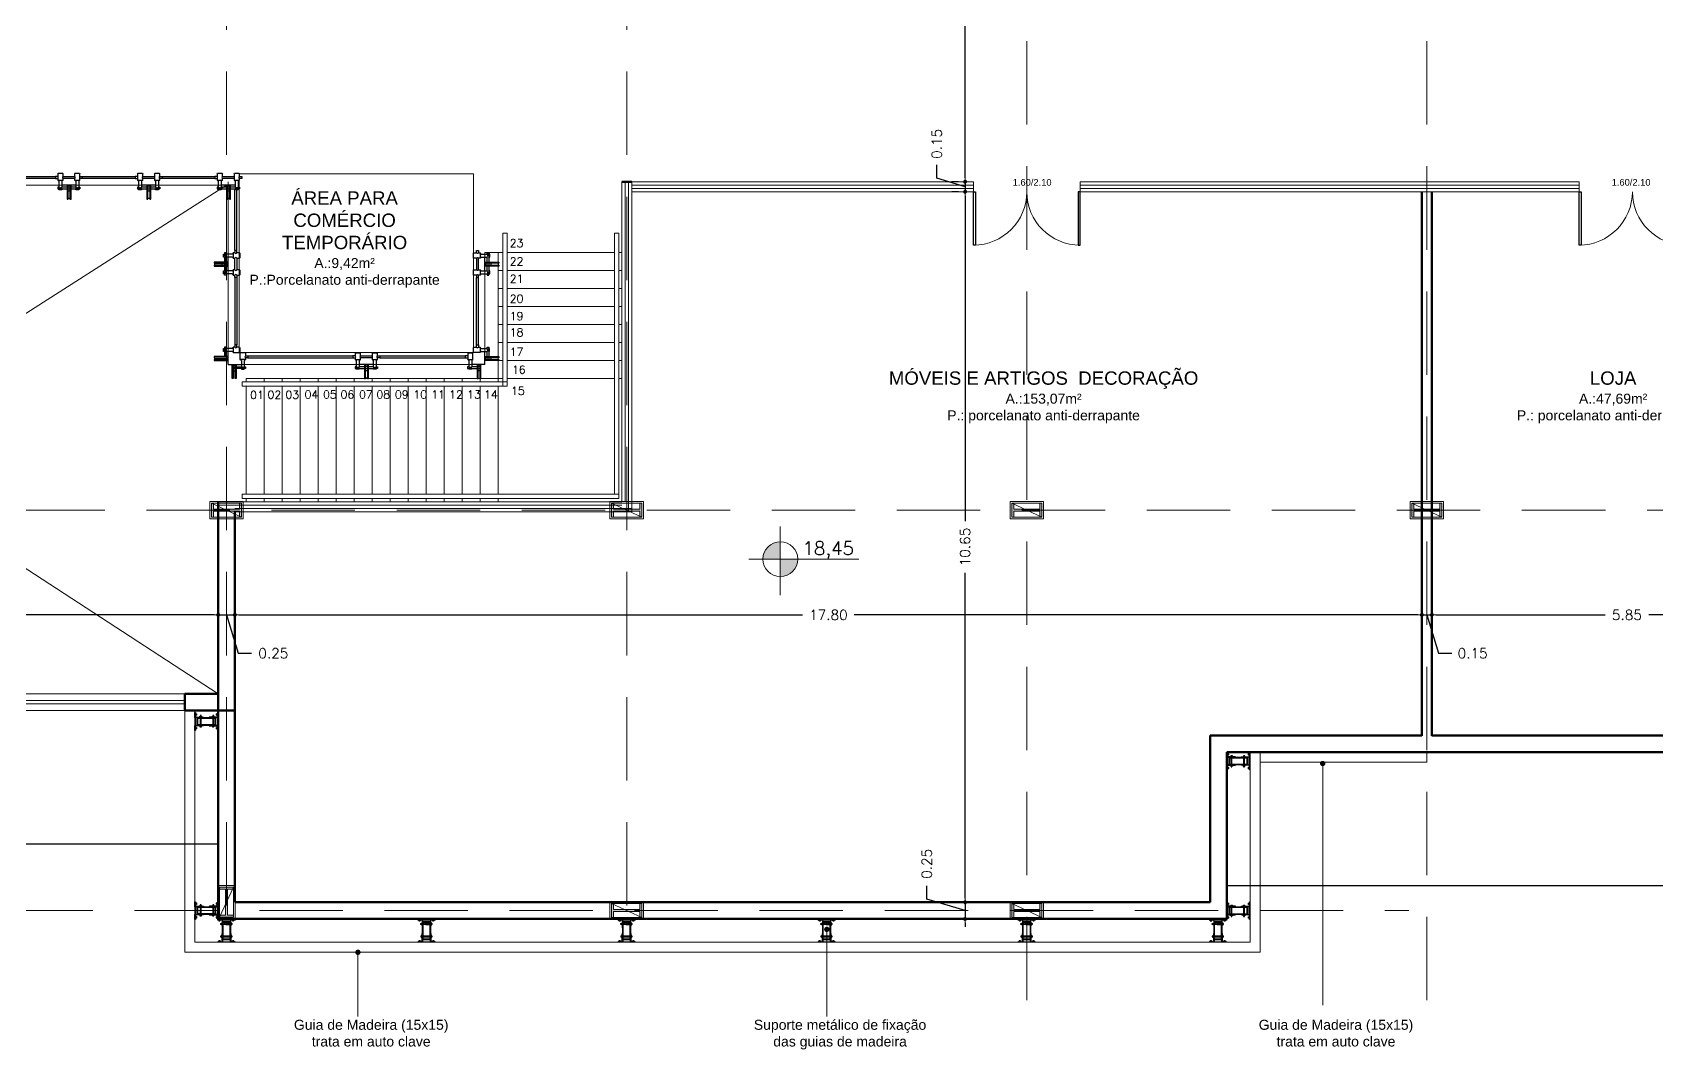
# Model space of a CAD drawing. Header units: millimetres. Extents: x 873 to 1072, y 159 to 369.
# Drawn here: x 948.37 to 972.72, y 162.37 to 177.61 of the extents above; entities that cross this region are included whole.
import ezdxf

# ---------------------------------------------------------------- set-up
doc = ezdxf.new("R2010")
doc.units = ezdxf.units.MM
doc.header["$LTSCALE"] = 10
doc.header["$PDMODE"] = 34
for name, pattern in [('ACAD_ISO03W100', [30, 12, -18]), ('BORDERX2', [3.5, 1, -0.5, 1, -0.5, 0, -0.5]), ('DASHED2', [0.375, 0.25, -0.125])]:
    doc.linetypes.add(name, pattern=pattern)
doc.layers.get('0').update_dxf_attribs({"color": 90})
for name, color, linetype in [('ACCESORIO', 90, 'Continuous'), ('EJE', 5, 'ACAD_ISO03W100'), ('ESCALERA', 90, 'Continuous')]:
    doc.layers.add(name, color=color, linetype=linetype)
for name, color, linetype, lineweight in [('cinza 03', 252, 'Continuous', 13), ('COTA', 90, 'Continuous', 9), ('linha estutura', 252, 'Continuous', 13), ('PAREDES 2', 50, 'Continuous', 50), ('Pilares', 16, 'Continuous', 20), ('pn 02', 16, 'Continuous', 20), ('PN-01', 90, 'Continuous', 13), ('PN-03', 180, 'Continuous', 30), ('texto', 16, 'Continuous', 20)]:
    doc.layers.add(name, color=color, linetype=linetype, lineweight=lineweight)
doc.styles.get("Standard").update_dxf_attribs({"font": 'simplex.shx'})
doc.dimstyles.new('1-100', dxfattribs={"dimtxt": 0.15, "dimasz": 0.06, "dimexe": 0.2, "dimexo": 0.1, "dimgap": 0.1, "dimtad": 0, "dimzin": 0, "dimdsep": 46, "dimtxsty": 'Standard', "dimblk": 'DOT', "dimcen": 0.09, "dimclrd": 90, "dimclre": 90, "dimclrt": 16, "dimadec": 0, "dimazin": 0, "dimtfac": 1, "dimtofl": 0, "dimtmove": 0, "dimatfit": 3, "dimldrblk": 'DOT', "dimfxl": 0, "dimtolj": 1, "dimtzin": 0, "dimarcsym": 0})

# ---------------------------------------------------------------- blocks, each defined once
blk = doc.blocks.new('peitoril1')
at = {"layer": 'EJE', "linetype": 'BORDERX2', "ltscale": 0.001}
for points in [[(0.017, -0.032), (-0.01, -0.032)], [(-0.01, -0.058), (0.017, -0.058)]]:
    blk.add_lwpolyline(points, dxfattribs=at)
for centre in [(-0.127, -0.046), (0.128, -0.046)]:
    blk.add_circle(centre, 0.00762, dxfattribs=at)
at = {"layer": 'ESCALERA'}
for p, q in [((-0.087, 0.129), (0.087, 0.129)), ((0.087, 0.098), (-0.087, 0.098))]:
    blk.add_line(p, q, dxfattribs=at)
for points in [[(-0.167, 0.129), (-0.202, 0.129), (-0.202, 0.098), (-0.167, 0.098)], [(-0.166, 0.17), (-0.16, 0.176)], [(-0.166, 0.17), (-0.166, 0.129)], [(-0.166, 0.099), (-0.166, 0.073), (-0.135, 0.073)], [(-0.166, 0.073), (-0.087, 0.073), (-0.087, 0.098)], [(-0.16, 0.176), (-0.135, 0.176)], [(-0.149, 0.059), (-0.149, -0.032)], [(-0.135, 0.176), (-0.093, 0.176)], [(-0.104, 0.059), (-0.104, -0.032)], [(0.104, 0), (-0.104, 0)], [(-0.093, 0.176), (-0.087, 0.17)], [(-0.087, 0.129), (-0.087, 0.17)], [(0.087, 0.17), (0.093, 0.176)], [(0.087, 0.17), (0.087, 0.129)], [(0.087, 0.073), (0.167, 0.073), (0.167, 0.098)], [(0.087, 0.098), (0.087, 0.073), (0.119, 0.073)], [(0.093, 0.176), (0.119, 0.176)], [(0.104, 0.059), (0.104, -0.032)], [(0.119, 0.176), (0.161, 0.176)], [(0.149, 0.059), (0.149, -0.032)], [(0.161, 0.176), (0.167, 0.17)], [(0.167, 0.129), (0.167, 0.17)], [(0.167, 0.129), (0.202, 0.129), (0.202, 0.098), (0.167, 0.098)], [(-0.149, -0.032), (-0.167, -0.032), (-0.167, -0.058), (-0.149, -0.058)], [(-0.104, -0.058), (-0.104, -0.071), (-0.149, -0.071), (-0.149, -0.058)], [(-0.026, -0.032), (-0.104, -0.032)], [(-0.104, -0.058), (-0.026, -0.058)], [(0.017, -0.008), (-0.01, -0.008)], [(0.017, -0.092), (-0.01, -0.092)], [(0.017, -0.202), (-0.01, -0.202)], [(0.104, -0.032), (0.033, -0.032)], [(0.033, -0.058), (0.105, -0.058)], [(0.149, -0.058), (0.149, -0.071), (0.105, -0.071), (0.105, -0.058)], [(0.149, -0.032), (0.167, -0.032), (0.167, -0.058), (0.149, -0.058)]]:
    blk.add_lwpolyline(points, dxfattribs=at)
for points in [[(-0.01, -0.21), (-0.01, 0), (-0.026, 0), (-0.026, -0.21)], [(0.033, -0.21), (0.033, 0), (0.017, 0), (0.017, -0.21)]]:
    blk.add_lwpolyline(points, close=True, dxfattribs=at)
for centre, radius, start, end in [((-0.177, 0.114), 0.0183, 303.7221, 56.3197), ((-0.172, 0.049), 0.0247, 22.7593, 77.2542), ((-0.081, 0.048), 0.0255, 102.7579, 156.0181), ((-0.077, 0.114), 0.0183, 123.6803, 236.2779), ((0.077, 0.114), 0.0183, 303.7221, 56.3197), ((0.082, 0.049), 0.0247, 22.7593, 77.2542), ((0.172, 0.048), 0.0255, 102.7579, 156.0181), ((0.177, 0.114), 0.0183, 123.6803, 236.2779), ((-0.155, -0.045), 0.0142, 296.1431, 64.1119), ((-0.098, -0.045), 0.0142, 115.274, 244.6765), ((0.098, -0.045), 0.0142, 296.1431, 64.1119), ((0.155, -0.045), 0.0142, 115.274, 244.6765)]:
    blk.add_arc(centre, radius, start, end, dxfattribs=at)
blk = doc.blocks.new('BLO253')
blk.add_lwpolyline([(39.6, 2, -0.4142136), (40.6, 1, 0.4142136), (41.6, 0), (91.5, 0, 0.4142136), (92.5, 1), (92.5, 4, 0.4142136), (91.5, 5), (49.6, 5, -0.4142136), (44.6, 10), (44.6, 89, 0.4142136), (43.6, 90), (41.6, 90, 0.4142136), (40.6, 89), (40.6, 6.5, -0.4142136), (39.1, 5), (-39.1, 5, -0.4142136), (-40.6, 6.5), (-40.6, 89, 0.4142136), (-41.6, 90), (-43.6, 90, 0.4142136), (-44.6, 89), (-44.6, 10, -0.4142136), (-49.6, 5), (-91.5, 5, 0.4142136), (-92.5, 4), (-92.5, 1, 0.4142136), (-91.5, 0), (-41.6, 0, 0.4142136), (-40.6, 1, -0.4142136), (-39.6, 2)], format="xyb", close=True)
blk = doc.blocks.new('CAB-BUL')
for p, q in [((-6, 11), (6, 11)), ((-4, 2), (-4, 9)), ((-4, 1), (-4, 2)), ((4, 2), (4, 9)), ((4, 1), (4, 2))]:
    blk.add_line(p, q)
blk.add_lwpolyline([(-9, 1), (9, 1), (9, 0), (-9, 0)], close=True)
blk.add_lwpolyline([(8, 9, 0.888889), (4, 9, 0.50025), (-4, 9, 0.88987), (-8, 9), (-8, 2), (8, 2)], format="xyb", close=True)
blk = doc.blocks.new('TUERCA')
for p, q in [((-7, -2), (7, -2)), ((7, -10), (-7, -10)), ((-5, -11), (3, -10)), ((-5, -12), (4, -11)), ((-5, -13), (4, -12)), ((-5, -14), (4, -13)), ((-5, -16), (4, -14)), ((-4, -8), (-4, -3)), ((-3, -16), (4, -16)), ((4, -3), (4, -8))]:
    blk.add_line(p, q)
blk.add_lwpolyline([(-9, 0), (9, 0), (9, -2), (-9, -2)], close=True)
blk.add_lwpolyline([(-4, -8, -0.666895), (-9, -8), (-9, -3, -0.666895), (-4, -3, -0.349005), (4, -3, -0.666667), (9, -3), (9, -8, -0.666667), (4, -8, -0.349005)], format="xyb", close=True)
blk.add_lwpolyline([(-4, -10), (-3, -10), (-5, -11), (-3, -11), (-5, -12), (-3, -12), (-5, -13), (-3, -14), (-5, -14), (-3, -15), (-5, -16), (-3, -16), (3, -16), (4, -16), (3, -15), (4, -14), (3, -14), (4, -13), (3, -13), (4, -12), (3, -11), (4, -11), (3, -10), (4, -10)])
blk = doc.blocks.new('fixação madeira')
at = {"layer": 'ACCESORIO'}
for p, q in [((-0.052, -0.063), (-0.05, -0.076)), ((-0.05, -0.063), (-0.048, -0.076)), ((-0.048, -0.063), (-0.047, -0.076)), ((-0.047, -0.063), (-0.045, -0.076)), ((-0.045, -0.063), (-0.043, -0.076)), ((-0.043, -0.063), (-0.041, -0.076)), ((-0.041, -0.063), (-0.039, -0.076)), ((-0.039, -0.063), (-0.038, -0.076)), ((-0.038, -0.063), (-0.036, -0.076)), ((-0.036, -0.063), (-0.034, -0.076)), ((-0.034, -0.063), (-0.032, -0.076)), ((-0.032, -0.063), (-0.03, -0.076)), ((-0.03, -0.063), (-0.029, -0.076)), ((-0.029, -0.063), (-0.027, -0.076)), ((-0.027, -0.063), (-0.025, -0.076)), ((-0.025, -0.063), (-0.023, -0.076)), ((-0.023, -0.063), (-0.021, -0.076)), ((-0.021, -0.063), (-0.02, -0.076)), ((-0.02, -0.063), (-0.018, -0.076)), ((-0.018, -0.063), (-0.016, -0.076)), ((-0.016, -0.063), (-0.014, -0.076)), ((-0.014, -0.063), (-0.012, -0.076)), ((-0.012, -0.076), (-0.012, -0.063)), ((-0.052, -0.251), (-0.05, -0.264)), ((-0.05, -0.251), (-0.048, -0.264)), ((-0.048, -0.251), (-0.047, -0.264)), ((-0.047, -0.251), (-0.045, -0.264)), ((-0.045, -0.251), (-0.043, -0.264)), ((-0.043, -0.251), (-0.041, -0.264)), ((-0.041, -0.251), (-0.039, -0.264)), ((-0.039, -0.251), (-0.038, -0.264)), ((-0.038, -0.251), (-0.036, -0.264)), ((-0.036, -0.251), (-0.034, -0.264)), ((-0.034, -0.251), (-0.032, -0.264)), ((-0.032, -0.251), (-0.03, -0.264)), ((-0.03, -0.251), (-0.029, -0.264)), ((-0.029, -0.251), (-0.027, -0.264)), ((-0.027, -0.251), (-0.025, -0.264)), ((-0.025, -0.251), (-0.023, -0.264)), ((-0.023, -0.251), (-0.021, -0.264)), ((-0.021, -0.251), (-0.02, -0.264)), ((-0.02, -0.251), (-0.018, -0.264)), ((-0.018, -0.251), (-0.016, -0.264)), ((-0.016, -0.251), (-0.014, -0.264)), ((-0.014, -0.251), (-0.012, -0.264)), ((-0.012, -0.264), (-0.012, -0.251))]:
    blk.add_line(p, q, dxfattribs=at)
for points in [[(-0.06, -0.034), (0.057, -0.034), (0.057, -0.308), (-0.06, -0.308)], [(-0.052, -0.042), (0.049, -0.042), (0.049, -0.3), (-0.052, -0.3)]]:
    blk.add_lwpolyline(points, close=True, dxfattribs=at)
for points in [[(0.049, -0.063), (-0.014, -0.063), (-0.015, -0.066), (-0.016, -0.063), (-0.017, -0.066), (-0.018, -0.063), (-0.018, -0.066), (-0.02, -0.063), (-0.02, -0.066), (-0.021, -0.063), (-0.022, -0.066), (-0.023, -0.063), (-0.024, -0.066), (-0.025, -0.063), (-0.026, -0.066), (-0.027, -0.063), (-0.027, -0.066), (-0.029, -0.063), (-0.029, -0.066), (-0.03, -0.063), (-0.031, -0.066), (-0.032, -0.063), (-0.033, -0.066), (-0.034, -0.063), (-0.035, -0.066), (-0.036, -0.063), (-0.036, -0.066), (-0.038, -0.063), (-0.038, -0.066), (-0.039, -0.063), (-0.04, -0.066), (-0.041, -0.063), (-0.042, -0.066), (-0.043, -0.063), (-0.044, -0.066), (-0.045, -0.063), (-0.045, -0.066), (-0.047, -0.063), (-0.047, -0.066), (-0.048, -0.063), (-0.049, -0.066), (-0.05, -0.063), (-0.051, -0.066), (-0.052, -0.063)], [(-0.052, -0.076), (-0.051, -0.074), (-0.05, -0.076), (-0.05, -0.074), (-0.048, -0.076), (-0.048, -0.074), (-0.047, -0.076), (-0.046, -0.074), (-0.045, -0.076), (-0.044, -0.074), (-0.043, -0.076), (-0.042, -0.074), (-0.041, -0.076), (-0.041, -0.074), (-0.039, -0.076), (-0.039, -0.074), (-0.038, -0.076), (-0.037, -0.074), (-0.036, -0.076), (-0.035, -0.074), (-0.034, -0.076), (-0.033, -0.074), (-0.032, -0.076), (-0.032, -0.074), (-0.03, -0.076), (-0.03, -0.074), (-0.029, -0.076), (-0.028, -0.074), (-0.027, -0.076), (-0.026, -0.074), (-0.025, -0.076), (-0.024, -0.074), (-0.023, -0.076), (-0.023, -0.074), (-0.021, -0.076), (-0.021, -0.074), (-0.02, -0.076), (-0.019, -0.074), (-0.018, -0.076), (-0.017, -0.074), (-0.016, -0.076), (-0.015, -0.074), (-0.014, -0.076), (-0.014, -0.074), (-0.012, -0.076), (0.049, -0.076)], [(0.049, -0.251), (-0.014, -0.251), (-0.015, -0.253), (-0.016, -0.251), (-0.017, -0.253), (-0.018, -0.251), (-0.018, -0.253), (-0.02, -0.251), (-0.02, -0.253), (-0.021, -0.251), (-0.022, -0.253), (-0.023, -0.251), (-0.024, -0.253), (-0.025, -0.251), (-0.026, -0.253), (-0.027, -0.251), (-0.027, -0.253), (-0.029, -0.251), (-0.029, -0.253), (-0.03, -0.251), (-0.031, -0.253), (-0.032, -0.251), (-0.033, -0.253), (-0.034, -0.251), (-0.035, -0.253), (-0.036, -0.251), (-0.036, -0.253), (-0.038, -0.251), (-0.038, -0.253), (-0.039, -0.251), (-0.04, -0.253), (-0.041, -0.251), (-0.042, -0.253), (-0.043, -0.251), (-0.044, -0.253), (-0.045, -0.251), (-0.045, -0.253), (-0.047, -0.251), (-0.047, -0.253), (-0.048, -0.251), (-0.049, -0.253), (-0.05, -0.251), (-0.051, -0.253), (-0.052, -0.251)], [(-0.052, -0.264), (-0.051, -0.262), (-0.05, -0.264), (-0.05, -0.262), (-0.048, -0.264), (-0.048, -0.262), (-0.047, -0.264), (-0.046, -0.262), (-0.045, -0.264), (-0.044, -0.262), (-0.043, -0.264), (-0.042, -0.262), (-0.041, -0.264), (-0.041, -0.262), (-0.039, -0.264), (-0.039, -0.262), (-0.038, -0.264), (-0.037, -0.262), (-0.036, -0.264), (-0.035, -0.262), (-0.034, -0.264), (-0.033, -0.262), (-0.032, -0.264), (-0.032, -0.262), (-0.03, -0.264), (-0.03, -0.262), (-0.029, -0.264), (-0.028, -0.262), (-0.027, -0.264), (-0.026, -0.262), (-0.025, -0.264), (-0.024, -0.262), (-0.023, -0.264), (-0.023, -0.262), (-0.021, -0.264), (-0.021, -0.262), (-0.02, -0.264), (-0.019, -0.262), (-0.018, -0.264), (-0.017, -0.262), (-0.016, -0.264), (-0.015, -0.262), (-0.014, -0.264), (-0.014, -0.262), (-0.012, -0.264), (0.049, -0.264)]]:
    blk.add_lwpolyline(points, dxfattribs=at)
at = {"layer": 'ACCESORIO', "xscale": 0.001440000000002328, "yscale": 0.001440000000002328, "zscale": 0.00144, "rotation": 180}
blk.add_blockref('BLO253', (-0.001, 0.001), dxfattribs=at)
at = {"layer": 'ACCESORIO', "xscale": -0.001440000000002328, "yscale": 0.001440000000002328, "zscale": 0.00144}
blk.add_blockref('BLO253', (-0.001, -0.345), dxfattribs=at)
at = {"layer": 'ACCESORIO', "linetype": 'Continuous', "xscale": 0.001440000000002328, "yscale": 0.001440000000002328, "zscale": 0.00144}
for name, p, rotation in [('CAB-BUL', (-0.105, -0.006), 180), ('TUERCA', (-0.066, -0.07), 270), ('CAB-BUL', (0.063, -0.07), 270), ('CAB-BUL', (0.1, -0.006), 180), ('CAB-BUL', (0.063, -0.258), 270)]:
    blk.add_blockref(name, p, dxfattribs=dict(at, rotation=rotation))
at = {"layer": 'ACCESORIO', "linetype": 'Continuous', "xscale": -0.001440000000002328, "yscale": 0.001440000000002328, "zscale": 0.00144}
for p in [(-0.105, -0.338), (0.1, -0.338)]:
    blk.add_blockref('CAB-BUL', p, dxfattribs=at)
at = {"layer": 'ACCESORIO', "color": 252, "linetype": 'Continuous', "xscale": 0.001440000000002328, "yscale": 0.001440000000002328, "zscale": 0.00144, "rotation": 270}
blk.add_blockref('TUERCA', (-0.066, -0.258), dxfattribs=at)
blk = doc.blocks.new('_DOT')
at = {"color": 0, "linetype": 'ByBlock'}
blk.add_line((-0.5, 0), (-1, 0), dxfattribs=at)
at = {"color": 0, "linetype": 'ByBlock', "const_width": 0.5}
blk.add_lwpolyline([(-0.25, 0, 1), (0.25, 0, 1)], format="xyb", close=True, dxfattribs=at)
blk = doc.blocks.new('*D118')
at = {"layer": 'Defpoints', "color": 0}
for p in [(939.355, 168.882), (951.155, 168.882), (951.155, 168.882)]:
    blk.add_point(p, dxfattribs=at)
at = {"layer": 'linha estutura', "color": 90, "lineweight": -2}
for p, q in [((939.355, 168.782), (939.355, 168.682)), ((939.415, 168.882), (944.883, 168.882)), ((951.095, 168.882), (945.626, 168.882)), ((951.155, 168.782), (951.155, 168.682))]:
    blk.add_line(p, q, dxfattribs=at)
at = {"layer": 'linha estutura', "color": 90, "lineweight": -2, "xscale": 0.06, "yscale": 0.06, "zscale": 0.06, "rotation": 180}
blk.add_blockref('_DOT', (939.355, 168.882), dxfattribs=at)
at = {"layer": 'linha estutura', "color": 90, "lineweight": -2, "xscale": 0.06, "yscale": 0.06, "zscale": 0.06}
blk.add_blockref('_DOT', (951.155, 168.882), dxfattribs=at)
at = {"layer": 'linha estutura', "color": 16, "insert": (945.255, 168.882), "char_height": 0.15, "attachment_point": 5}
blk.add_mtext('\\A1;11.80', dxfattribs=at)
blk = doc.blocks.new('*D119')
at = {"layer": 'Defpoints', "color": 0}
for p in [(951.155, 168.882), (951.405, 168.882), (951.405, 168.882)]:
    blk.add_point(p, dxfattribs=at)
at = {"layer": 'linha estutura', "color": 90, "lineweight": -2}
for p, q in [((951.095, 168.882), (951.035, 168.882)), ((951.155, 168.882), (951.405, 168.882)), ((951.155, 168.782), (951.155, 168.682)), ((951.28, 168.882), (951.452, 168.307)), ((951.405, 168.782), (951.405, 168.682)), ((951.465, 168.882), (951.525, 168.882)), ((951.452, 168.307), (951.652, 168.307))]:
    blk.add_line(p, q, dxfattribs=at)
at = {"layer": 'linha estutura', "color": 90, "lineweight": -2, "xscale": 0.06, "yscale": 0.06, "zscale": 0.06}
blk.add_blockref('_DOT', (951.155, 168.882), dxfattribs=at)
at = {"layer": 'linha estutura', "color": 90, "lineweight": -2, "xscale": 0.06, "yscale": 0.06, "zscale": 0.06, "rotation": 180}
blk.add_blockref('_DOT', (951.405, 168.882), dxfattribs=at)
at = {"layer": 'linha estutura', "color": 16, "insert": (951.981, 168.307), "char_height": 0.15, "attachment_point": 5}
blk.add_mtext('\\A1;0.25', dxfattribs=at)
blk = doc.blocks.new('*D120')
at = {"layer": 'Defpoints', "color": 0}
for p in [(951.405, 168.882), (969.205, 168.882), (969.205, 168.882)]:
    blk.add_point(p, dxfattribs=at)
at = {"layer": 'linha estutura', "color": 90, "lineweight": -2}
for p, q in [((951.405, 168.782), (951.405, 168.682)), ((951.465, 168.882), (959.919, 168.882)), ((969.145, 168.882), (960.69, 168.882)), ((969.205, 168.782), (969.205, 168.682))]:
    blk.add_line(p, q, dxfattribs=at)
at = {"layer": 'linha estutura', "color": 90, "lineweight": -2, "xscale": 0.06, "yscale": 0.06, "zscale": 0.06, "rotation": 180}
blk.add_blockref('_DOT', (951.405, 168.882), dxfattribs=at)
at = {"layer": 'linha estutura', "color": 90, "lineweight": -2, "xscale": 0.06, "yscale": 0.06, "zscale": 0.06}
blk.add_blockref('_DOT', (969.205, 168.882), dxfattribs=at)
at = {"layer": 'linha estutura', "color": 16, "insert": (960.305, 168.882), "char_height": 0.15, "attachment_point": 5}
blk.add_mtext('\\A1;17.80', dxfattribs=at)
blk = doc.blocks.new('*D121')
at = {"layer": 'Defpoints', "color": 0}
for p in [(969.205, 168.882), (969.355, 168.882), (969.355, 168.882)]:
    blk.add_point(p, dxfattribs=at)
at = {"layer": 'linha estutura', "color": 90, "lineweight": -2}
for p, q in [((969.145, 168.882), (969.085, 168.882)), ((969.205, 168.882), (969.355, 168.882)), ((969.205, 168.782), (969.205, 168.682)), ((969.28, 168.882), (969.452, 168.307)), ((969.355, 168.782), (969.355, 168.682)), ((969.415, 168.882), (969.475, 168.882)), ((969.452, 168.307), (969.652, 168.307))]:
    blk.add_line(p, q, dxfattribs=at)
at = {"layer": 'linha estutura', "color": 90, "lineweight": -2, "xscale": 0.06, "yscale": 0.06, "zscale": 0.06}
blk.add_blockref('_DOT', (969.205, 168.882), dxfattribs=at)
at = {"layer": 'linha estutura', "color": 90, "lineweight": -2, "xscale": 0.06, "yscale": 0.06, "zscale": 0.06, "rotation": 180}
blk.add_blockref('_DOT', (969.355, 168.882), dxfattribs=at)
at = {"layer": 'linha estutura', "color": 16, "insert": (969.966, 168.307), "char_height": 0.15, "attachment_point": 5}
blk.add_mtext('\\A1;0.15', dxfattribs=at)
blk = doc.blocks.new('*D122')
at = {"layer": 'Defpoints', "color": 0}
for p in [(969.355, 168.882), (975.205, 168.882), (975.205, 168.882)]:
    blk.add_point(p, dxfattribs=at)
at = {"layer": 'linha estutura', "color": 90, "lineweight": -2}
for p, q in [((969.355, 168.782), (969.355, 168.682)), ((969.415, 168.882), (971.951, 168.882)), ((975.145, 168.882), (972.608, 168.882)), ((975.205, 168.782), (975.205, 168.682))]:
    blk.add_line(p, q, dxfattribs=at)
at = {"layer": 'linha estutura', "color": 90, "lineweight": -2, "xscale": 0.06, "yscale": 0.06, "zscale": 0.06, "rotation": 180}
blk.add_blockref('_DOT', (969.355, 168.882), dxfattribs=at)
at = {"layer": 'linha estutura', "color": 90, "lineweight": -2, "xscale": 0.06, "yscale": 0.06, "zscale": 0.06}
blk.add_blockref('_DOT', (975.205, 168.882), dxfattribs=at)
at = {"layer": 'linha estutura', "color": 16, "insert": (972.28, 168.882), "char_height": 0.15, "attachment_point": 5}
blk.add_mtext('\\A1;5.85', dxfattribs=at)
blk = doc.blocks.new('*D171')
at = {"layer": 'Defpoints', "color": 0}
for p in [(962.355, 180.975), (962.355, 175.375), (962.355, 175.375)]:
    blk.add_point(p, dxfattribs=at)
at = {"layer": 'linha estutura', "color": 90, "lineweight": -2}
for p, q in [((962.255, 180.975), (962.155, 180.975)), ((962.355, 180.915), (962.355, 178.504)), ((962.355, 175.435), (962.355, 177.846)), ((962.255, 175.375), (962.155, 175.375))]:
    blk.add_line(p, q, dxfattribs=at)
at = {"layer": 'linha estutura', "color": 90, "lineweight": -2, "xscale": 0.06, "yscale": 0.06, "zscale": 0.06}
for p, rotation in [((962.355, 180.975), 90), ((962.355, 175.375), 270)]:
    blk.add_blockref('_DOT', p, dxfattribs=dict(at, rotation=rotation))
at = {"layer": 'linha estutura', "color": 16, "insert": (962.355, 178.175), "char_height": 0.15, "attachment_point": 5, "rotation": 90}
blk.add_mtext('\\A1;5.60', dxfattribs=at)
blk = doc.blocks.new('*D172')
at = {"layer": 'Defpoints', "color": 0}
for p in [(962.355, 175.375), (962.355, 175.225), (962.355, 175.225)]:
    blk.add_point(p, dxfattribs=at)
at = {"layer": 'linha estutura', "color": 90, "lineweight": -2}
for p, q in [((961.93, 175.427), (961.93, 175.627)), ((962.355, 175.3), (961.93, 175.427)), ((962.255, 175.375), (962.155, 175.375)), ((962.355, 175.435), (962.355, 175.495)), ((962.355, 175.375), (962.355, 175.225)), ((962.255, 175.225), (962.155, 175.225)), ((962.355, 175.165), (962.355, 175.105))]:
    blk.add_line(p, q, dxfattribs=at)
at = {"layer": 'linha estutura', "color": 90, "lineweight": -2, "xscale": 0.06, "yscale": 0.06, "zscale": 0.06}
for p, rotation in [((962.355, 175.375), 270), ((962.355, 175.225), 90)]:
    blk.add_blockref('_DOT', p, dxfattribs=dict(at, rotation=rotation))
at = {"layer": 'linha estutura', "color": 16, "insert": (961.93, 175.942), "char_height": 0.15, "attachment_point": 5, "rotation": 90}
blk.add_mtext('\\A1;0.15', dxfattribs=at)
blk = doc.blocks.new('*D173')
at = {"layer": 'Defpoints', "color": 0}
for p in [(962.355, 175.225), (962.355, 164.575), (962.355, 164.575)]:
    blk.add_point(p, dxfattribs=at)
at = {"layer": 'linha estutura', "color": 90, "lineweight": -2}
for p, q in [((962.255, 175.225), (962.155, 175.225)), ((962.355, 175.165), (962.355, 170.286)), ((962.355, 164.635), (962.355, 169.514)), ((962.255, 164.575), (962.155, 164.575))]:
    blk.add_line(p, q, dxfattribs=at)
at = {"layer": 'linha estutura', "color": 90, "lineweight": -2, "xscale": 0.06, "yscale": 0.06, "zscale": 0.06}
for p, rotation in [((962.355, 175.225), 90), ((962.355, 164.575), 270)]:
    blk.add_blockref('_DOT', p, dxfattribs=dict(at, rotation=rotation))
at = {"layer": 'linha estutura', "color": 16, "insert": (962.355, 169.9), "char_height": 0.15, "attachment_point": 5, "rotation": 90}
blk.add_mtext('\\A1;10.65', dxfattribs=at)
blk = doc.blocks.new('*D174')
at = {"layer": 'Defpoints', "color": 0}
for p in [(962.355, 164.575), (962.355, 164.325), (962.355, 164.325)]:
    blk.add_point(p, dxfattribs=at)
at = {"layer": 'linha estutura', "color": 90, "lineweight": -2}
for p, q in [((961.78, 164.622), (961.78, 164.822)), ((962.355, 164.635), (962.355, 164.695)), ((962.355, 164.45), (961.78, 164.622)), ((962.255, 164.575), (962.155, 164.575)), ((962.355, 164.575), (962.355, 164.325)), ((962.255, 164.325), (962.155, 164.325)), ((962.355, 164.265), (962.355, 164.205))]:
    blk.add_line(p, q, dxfattribs=at)
at = {"layer": 'linha estutura', "color": 90, "lineweight": -2, "xscale": 0.06, "yscale": 0.06, "zscale": 0.06}
for p, rotation in [((962.355, 164.575), 270), ((962.355, 164.325), 90)]:
    blk.add_blockref('_DOT', p, dxfattribs=dict(at, rotation=rotation))
at = {"layer": 'linha estutura', "color": 16, "insert": (961.78, 165.151), "char_height": 0.15, "attachment_point": 5, "rotation": 90}
blk.add_mtext('\\A1;0.25', dxfattribs=at)

msp = doc.modelspace()

# ---------------------------------------------------------------- hatches: boundary and pattern name
at = {"layer": 'cinza 03'}
h = msp.add_hatch(color=256, dxfattribs=at)
h.paths.add_polyline_path([(959.584, 169.979, 0.414214), (959.323, 169.718), (959.584, 169.718)])
h.paths.add_polyline_path([(959.584, 169.456, 0.414214), (959.845, 169.718), (959.584, 169.718)])
at = {"layer": 'Pilares'}
for points in [[(951.055, 170.555), (951.055, 170.345), (951.085, 170.345), (951.085, 170.435), (951.475, 170.435), (951.475, 170.345), (951.505, 170.345), (951.505, 170.555), (951.475, 170.555), (951.475, 170.465), (951.085, 170.465), (951.085, 170.555)], [(957.055, 170.555), (957.055, 170.345), (957.085, 170.345), (957.085, 170.435), (957.475, 170.435), (957.475, 170.345), (957.505, 170.345), (957.505, 170.555), (957.475, 170.555), (957.475, 170.465), (957.085, 170.465), (957.085, 170.555)], [(963.055, 170.555), (963.055, 170.345), (963.085, 170.345), (963.085, 170.435), (963.475, 170.435), (963.475, 170.345), (963.505, 170.345), (963.505, 170.555), (963.475, 170.555), (963.475, 170.465), (963.085, 170.465), (963.085, 170.555)], [(969.055, 170.555), (969.055, 170.345), (969.085, 170.345), (969.085, 170.435), (969.475, 170.435), (969.475, 170.345), (969.505, 170.345), (969.505, 170.555), (969.475, 170.555), (969.475, 170.465), (969.085, 170.465), (969.085, 170.555)], [(951.385, 164.8), (951.175, 164.8), (951.175, 164.77), (951.265, 164.77), (951.265, 164.38), (951.175, 164.38), (951.175, 164.35), (951.385, 164.35), (951.385, 164.38), (951.295, 164.38), (951.295, 164.77), (951.385, 164.77)], [(957.055, 164.555), (957.055, 164.345), (957.085, 164.345), (957.085, 164.435), (957.475, 164.435), (957.475, 164.345), (957.505, 164.345), (957.505, 164.555), (957.475, 164.555), (957.475, 164.465), (957.085, 164.465), (957.085, 164.555)], [(963.055, 164.555), (963.055, 164.345), (963.085, 164.345), (963.085, 164.435), (963.475, 164.435), (963.475, 164.345), (963.505, 164.345), (963.505, 164.555), (963.475, 164.555), (963.475, 164.465), (963.085, 164.465), (963.085, 164.555)]]:
    msp.add_hatch(color=256, dxfattribs=at).paths.add_polyline_path(points)

# ---------------------------------------------------------------- linework, layer by layer
at = {"layer": 'cinza 03'}
for p, q in [((962.48, 175.225), (962.48, 175.375)), ((964.08, 175.225), (964.08, 175.375)), ((971.562, 175.225), (971.562, 175.375))]:
    msp.add_line(p, q, dxfattribs=at)
msp.add_lwpolyline([(954.984, 172.814), (951.471, 172.814), (951.471, 175.495), (954.984, 175.495)], close=True, dxfattribs=at)
for centre, start, end in [((962.48, 175.225), 270, 360), ((964.08, 175.225), 180, 270), ((971.562, 175.225), 270, 360), ((973.162, 175.225), 180, 270)]:
    msp.add_arc(centre, 0.8, start, end, dxfattribs=at)
at = {"layer": 'COTA'}
for p, q in [((959.584, 170.206), (959.584, 169.18)), ((959.11, 169.718), (960.763, 169.718)), ((967.718, 166.655), (967.718, 163.031)), ((960.281, 164.169), (960.281, 162.863)), ((953.25, 163.825), (953.25, 162.863))]:
    msp.add_line(p, q, dxfattribs=at)
at = {"layer": 'COTA', "const_width": 0.04}
for points in [[(967.698, 166.655, 1), (967.738, 166.655, 1)], [(960.261, 164.169, 1), (960.301, 164.169, 1)], [(953.23, 163.825, 1), (953.27, 163.825, 1)]]:
    msp.add_lwpolyline(points, format="xyb", close=True, dxfattribs=at)
at = {"layer": 'COTA'}
msp.add_circle((959.584, 169.718), 0.261, dxfattribs=at)
at = {"layer": 'EJE', "linetype": 'BORDERX2', "ltscale": 0.001}
for points in [[(951.247, 172.737), (951.247, 172.71)], [(951.272, 172.71), (951.272, 172.737)], [(955.187, 172.71), (955.187, 172.737)], [(955.213, 172.737), (955.213, 172.71)], [(951.38, 172.602), (951.407, 172.602)], [(951.407, 172.577), (951.38, 172.577)], [(955.079, 172.602), (955.052, 172.602)], [(955.052, 172.577), (955.079, 172.577)]]:
    msp.add_lwpolyline(points, dxfattribs=at)
for centre in [(951.259, 172.855), (955.2, 172.855), (951.525, 172.589), (954.934, 172.589)]:
    msp.add_circle(centre, 0.00762, dxfattribs=at)
at = {"layer": 'ESCALERA'}
for p, q in [((947.922, 175.454), (948.712, 175.454)), ((948.712, 175.423), (947.922, 175.423)), ((949.117, 175.454), (949.907, 175.454)), ((949.907, 175.423), (949.117, 175.423)), ((950.312, 175.454), (951.102, 175.454)), ((951.102, 175.423), (950.312, 175.423)), ((951.403, 174.344), (951.403, 175.266)), ((951.433, 174.344), (951.433, 175.293)), ((951.403, 173.94), (951.403, 172.93)), ((951.433, 173.94), (951.433, 172.93)), ((955.026, 172.93), (955.026, 173.94)), ((955.056, 172.93), (955.056, 173.94)), ((951.6, 172.763), (953.172, 172.763)), ((951.6, 172.733), (953.172, 172.733)), ((953.577, 172.763), (954.86, 172.763)), ((953.577, 172.733), (954.86, 172.733))]:
    msp.add_line(p, q, dxfattribs=at)
for points in [[(951.433, 172.894), (951.433, 172.93), (951.403, 172.93), (951.403, 172.894)], [(955.026, 172.894), (955.026, 172.93), (955.056, 172.93), (955.056, 172.894)], [(951.212, 172.71), (951.212, 172.737)], [(951.247, 172.832), (951.234, 172.832), (951.234, 172.876), (951.247, 172.876)], [(951.272, 172.876), (951.272, 172.894), (951.247, 172.894), (951.247, 172.876)], [(951.247, 172.832), (951.247, 172.753)], [(951.363, 172.876), (951.272, 172.876)], [(951.363, 172.832), (951.272, 172.832)], [(951.272, 172.753), (951.272, 172.832)], [(951.297, 172.71), (951.297, 172.737)], [(951.305, 172.696), (951.305, 172.832)], [(951.305, 172.635), (951.305, 172.832)], [(951.378, 172.894), (951.378, 172.814)], [(951.403, 172.894), (951.378, 172.894), (951.378, 172.862)], [(951.378, 172.814), (951.475, 172.814)], [(951.475, 172.894), (951.433, 172.894)], [(951.475, 172.894), (951.481, 172.887)], [(951.481, 172.82), (951.475, 172.814)], [(951.481, 172.887), (951.481, 172.862)], [(951.481, 172.862), (951.481, 172.82)], [(951.49, 172.811), (951.484, 172.805)], [(951.484, 172.708), (951.484, 172.805)], [(951.564, 172.708), (951.484, 172.708)], [(951.532, 172.811), (951.49, 172.811)], [(951.502, 172.693), (951.502, 172.602)], [(951.557, 172.811), (951.532, 172.811)], [(951.564, 172.733), (951.564, 172.708), (951.532, 172.708)], [(951.546, 172.693), (951.546, 172.602)], [(951.564, 172.805), (951.557, 172.811)], [(951.564, 172.805), (951.564, 172.763)], [(951.564, 172.763), (951.6, 172.763), (951.6, 172.733), (951.564, 172.733)], [(954.895, 172.763), (954.86, 172.763), (954.86, 172.733), (954.895, 172.733)], [(954.896, 172.805), (954.902, 172.811)], [(954.896, 172.805), (954.896, 172.763)], [(954.896, 172.733), (954.896, 172.708), (954.927, 172.708)], [(954.896, 172.708), (954.975, 172.708)], [(954.902, 172.811), (954.927, 172.811)], [(954.913, 172.693), (954.913, 172.602)], [(954.927, 172.811), (954.969, 172.811)], [(954.957, 172.693), (954.957, 172.602)], [(954.969, 172.811), (954.975, 172.805)], [(954.975, 172.708), (954.975, 172.805)], [(954.984, 172.894), (954.979, 172.887)], [(954.979, 172.887), (954.979, 172.862)], [(954.979, 172.862), (954.979, 172.82)], [(954.979, 172.82), (954.984, 172.814)], [(954.984, 172.894), (955.026, 172.894)], [(955.081, 172.814), (954.984, 172.814)], [(955.056, 172.894), (955.081, 172.894), (955.081, 172.862)], [(955.081, 172.894), (955.081, 172.814)], [(955.096, 172.876), (955.187, 172.876)], [(955.096, 172.832), (955.187, 172.832)], [(955.155, 172.635), (955.155, 172.832)], [(955.162, 172.71), (955.162, 172.737)], [(955.187, 172.876), (955.187, 172.894), (955.212, 172.894), (955.212, 172.876)], [(955.187, 172.753), (955.187, 172.832)], [(955.213, 172.832), (955.225, 172.832), (955.225, 172.876), (955.212, 172.876)], [(955.213, 172.832), (955.213, 172.753)], [(955.247, 172.71), (955.247, 172.737)], [(951.305, 172.635), (951.502, 172.635)], [(951.38, 172.627), (951.407, 172.627)], [(951.38, 172.542), (951.407, 172.542)], [(951.423, 172.602), (951.502, 172.602)], [(951.502, 172.577), (951.423, 172.577)], [(951.502, 172.577), (951.502, 172.564), (951.546, 172.564), (951.546, 172.577)], [(951.546, 172.602), (951.564, 172.602), (951.564, 172.577), (951.546, 172.577)], [(954.913, 172.602), (954.895, 172.602), (954.895, 172.577), (954.913, 172.577)], [(954.957, 172.577), (954.957, 172.564), (954.913, 172.564), (954.913, 172.577)], [(955.093, 172.635), (954.957, 172.635)], [(955.155, 172.635), (954.957, 172.635)], [(955.036, 172.602), (954.957, 172.602)], [(954.957, 172.577), (955.036, 172.577)], [(955.079, 172.627), (955.052, 172.627)], [(955.079, 172.542), (955.052, 172.542)]]:
    msp.add_lwpolyline(points, dxfattribs=at)
for points in [[(951.095, 172.737), (951.305, 172.737), (951.305, 172.753), (951.095, 172.753)], [(951.095, 172.694), (951.305, 172.694), (951.305, 172.71), (951.095, 172.71)], [(955.364, 172.737), (955.155, 172.737), (955.155, 172.753), (955.364, 172.753)], [(955.364, 172.694), (955.155, 172.694), (955.155, 172.71), (955.364, 172.71)], [(951.364, 172.425), (951.364, 172.635), (951.38, 172.635), (951.38, 172.425)], [(951.407, 172.425), (951.407, 172.635), (951.423, 172.635), (951.423, 172.425)], [(955.052, 172.425), (955.052, 172.635), (955.036, 172.635), (955.036, 172.425)], [(955.095, 172.425), (955.095, 172.635), (955.079, 172.635), (955.079, 172.425)]]:
    msp.add_lwpolyline(points, close=True, dxfattribs=at)
for centre, radius, start, end in [((951.26, 172.883), 0.0142, 206.1431, 334.1119), ((951.259, 172.826), 0.0142, 25.274, 154.6765), ((951.354, 172.899), 0.0247, 292.7593, 347.2542), ((951.353, 172.809), 0.0255, 12.7579, 66.0181), ((951.418, 172.904), 0.0183, 213.7221, 326.3197), ((951.479, 172.683), 0.0255, 23.9819, 77.2421), ((951.569, 172.684), 0.0247, 102.7458, 157.2407), ((951.574, 172.748), 0.0183, 123.6803, 236.2779), ((954.885, 172.748), 0.0183, 303.7221, 56.3197), ((954.89, 172.684), 0.0247, 22.7593, 77.2542), ((954.981, 172.683), 0.0255, 102.7579, 156.0181), ((955.041, 172.904), 0.0183, 213.6803, 326.2779), ((955.105, 172.899), 0.0247, 192.7458, 247.2407), ((955.106, 172.809), 0.0255, 113.9819, 167.2421), ((955.2, 172.883), 0.0142, 205.8881, 333.8569), ((955.2, 172.826), 0.0142, 25.3235, 154.726), ((951.496, 172.589), 0.0142, 295.3235, 64.726), ((951.553, 172.589), 0.0142, 115.8881, 243.8569), ((954.907, 172.589), 0.0142, 296.1431, 64.1119), ((954.963, 172.589), 0.0142, 115.274, 244.6765)]:
    msp.add_arc(centre, radius, start, end, dxfattribs=at)
at = {"layer": 'linha estutura', "linetype": 'DASHED2', "ltscale": 0.5}
for p, q in [((951.28, 164.526), (951.28, 193.679)), ((957.28, 164.526), (957.28, 193.679)), ((963.28, 163.106), (963.28, 193.679)), ((969.28, 163.106), (969.28, 193.679)), ((903.206, 170.45), (991.459, 170.45)), ((948.024, 164.45), (969.007, 164.45))]:
    msp.add_line(p, q, dxfattribs=at)
at = {"layer": 'PAREDES 2'}
for p, q in [((957.355, 175.375), (957.205, 175.375)), ((969.205, 175.225), (969.205, 167.07)), ((969.355, 175.225), (969.355, 167.07)), ((951.155, 170.575), (951.155, 164.325)), ((951.405, 170.425), (951.405, 164.575)), ((950.655, 167.7), (950.655, 167.45)), ((950.655, 167.7), (951.155, 167.7)), ((950.655, 167.7), (951.155, 167.7)), ((950.655, 167.45), (951.155, 167.45)), ((950.655, 167.45), (951.405, 167.45)), ((966.03, 167.075), (969.205, 167.075)), ((966.03, 164.575), (966.03, 167.075)), ((969.355, 167.075), (975.205, 167.075)), ((966.28, 166.825), (987.405, 166.825)), ((966.28, 164.325), (966.28, 166.825)), ((951.405, 164.575), (966.03, 164.575)), ((951.155, 164.325), (966.28, 164.325))]:
    msp.add_line(p, q, dxfattribs=at)
at = {"layer": 'Pilares'}
for p, q in [((951.03, 170.58), (951.03, 170.32)), ((951.03, 170.58), (951.53, 170.58)), ((951.055, 170.555), (951.505, 170.555)), ((951.505, 170.345), (951.055, 170.555)), ((951.53, 170.58), (951.53, 170.32)), ((957.03, 170.58), (957.03, 170.32)), ((957.03, 170.58), (957.53, 170.58)), ((957.055, 170.555), (957.505, 170.555)), ((957.505, 170.345), (957.055, 170.555)), ((957.53, 170.58), (957.53, 170.32)), ((963.03, 170.58), (963.03, 170.32)), ((963.03, 170.58), (963.53, 170.58)), ((963.055, 170.555), (963.505, 170.555)), ((963.505, 170.345), (963.055, 170.555)), ((963.53, 170.58), (963.53, 170.32)), ((969.03, 170.58), (969.03, 170.32)), ((969.03, 170.58), (969.53, 170.58)), ((969.055, 170.555), (969.505, 170.555)), ((969.505, 170.345), (969.055, 170.555)), ((969.53, 170.58), (969.53, 170.32)), ((951.03, 170.32), (951.53, 170.32)), ((951.055, 170.345), (951.505, 170.345)), ((957.03, 170.32), (957.53, 170.32)), ((957.055, 170.345), (957.505, 170.345)), ((963.03, 170.32), (963.53, 170.32)), ((963.055, 170.345), (963.505, 170.345)), ((969.03, 170.32), (969.53, 170.32)), ((969.055, 170.345), (969.505, 170.345)), ((951.15, 164.825), (951.15, 164.325)), ((951.41, 164.825), (951.15, 164.825)), ((951.175, 164.8), (951.175, 164.35)), ((951.175, 164.35), (951.385, 164.8)), ((951.385, 164.8), (951.385, 164.35)), ((951.41, 164.825), (951.41, 164.325)), ((957.03, 164.58), (957.03, 164.32)), ((957.03, 164.58), (957.53, 164.58)), ((957.055, 164.555), (957.505, 164.555)), ((957.505, 164.345), (957.055, 164.555)), ((957.53, 164.58), (957.53, 164.32)), ((963.03, 164.58), (963.03, 164.32)), ((963.03, 164.58), (963.53, 164.58)), ((963.055, 164.555), (963.505, 164.555)), ((963.505, 164.345), (963.055, 164.555)), ((963.53, 164.58), (963.53, 164.32)), ((951.41, 164.325), (951.15, 164.325)), ((957.03, 164.32), (957.53, 164.32)), ((957.055, 164.345), (957.505, 164.345)), ((963.03, 164.32), (963.53, 164.32)), ((963.055, 164.345), (963.505, 164.345))]:
    msp.add_line(p, q, dxfattribs=at)
at = {"layer": 'Pilares', "linetype": 'Continuous'}
for p, q in [((951.085, 170.465), (951.085, 170.555)), ((951.475, 170.465), (951.475, 170.555)), ((957.085, 170.465), (957.085, 170.555)), ((957.475, 170.465), (957.475, 170.555)), ((963.085, 170.465), (963.085, 170.555)), ((963.475, 170.465), (963.475, 170.555)), ((969.085, 170.465), (969.085, 170.555)), ((969.475, 170.465), (969.475, 170.555)), ((951.085, 170.465), (951.475, 170.465)), ((951.085, 170.345), (951.085, 170.435)), ((951.085, 170.435), (951.475, 170.435)), ((951.475, 170.345), (951.475, 170.435)), ((957.085, 170.465), (957.475, 170.465)), ((957.085, 170.345), (957.085, 170.435)), ((957.085, 170.435), (957.475, 170.435)), ((957.475, 170.345), (957.475, 170.435)), ((963.085, 170.465), (963.475, 170.465)), ((963.085, 170.345), (963.085, 170.435)), ((963.085, 170.435), (963.475, 170.435)), ((963.475, 170.345), (963.475, 170.435)), ((969.085, 170.465), (969.475, 170.465)), ((969.085, 170.345), (969.085, 170.435)), ((969.085, 170.435), (969.475, 170.435)), ((969.475, 170.345), (969.475, 170.435)), ((951.175, 164.77), (951.265, 164.77)), ((951.265, 164.77), (951.265, 164.38)), ((951.295, 164.77), (951.295, 164.38)), ((951.295, 164.77), (951.385, 164.77)), ((957.085, 164.465), (957.085, 164.555)), ((957.085, 164.465), (957.475, 164.465)), ((957.085, 164.345), (957.085, 164.435)), ((957.085, 164.435), (957.475, 164.435)), ((957.475, 164.465), (957.475, 164.555)), ((957.475, 164.345), (957.475, 164.435)), ((963.085, 164.465), (963.085, 164.555)), ((963.085, 164.465), (963.475, 164.465)), ((963.085, 164.345), (963.085, 164.435)), ((963.085, 164.435), (963.475, 164.435)), ((963.475, 164.465), (963.475, 164.555)), ((963.475, 164.345), (963.475, 164.435)), ((951.175, 164.38), (951.265, 164.38)), ((951.295, 164.38), (951.385, 164.38))]:
    msp.add_line(p, q, dxfattribs=at)
for points in [[(951.085, 170.555), (951.055, 170.555), (951.055, 170.345), (951.085, 170.345)], [(951.475, 170.345), (951.505, 170.345), (951.505, 170.555), (951.475, 170.555)], [(957.085, 170.555), (957.055, 170.555), (957.055, 170.345), (957.085, 170.345)], [(957.475, 170.345), (957.505, 170.345), (957.505, 170.555), (957.475, 170.555)], [(963.085, 170.555), (963.055, 170.555), (963.055, 170.345), (963.085, 170.345)], [(963.475, 170.345), (963.505, 170.345), (963.505, 170.555), (963.475, 170.555)], [(969.085, 170.555), (969.055, 170.555), (969.055, 170.345), (969.085, 170.345)], [(969.475, 170.345), (969.505, 170.345), (969.505, 170.555), (969.475, 170.555)], [(951.385, 164.77), (951.385, 164.8), (951.175, 164.8), (951.175, 164.77)], [(957.085, 164.555), (957.055, 164.555), (957.055, 164.345), (957.085, 164.345)], [(957.475, 164.345), (957.505, 164.345), (957.505, 164.555), (957.475, 164.555)], [(963.085, 164.555), (963.055, 164.555), (963.055, 164.345), (963.085, 164.345)], [(963.475, 164.345), (963.505, 164.345), (963.505, 164.555), (963.475, 164.555)], [(951.175, 164.38), (951.175, 164.35), (951.385, 164.35), (951.385, 164.38)]]:
    msp.add_lwpolyline(points, dxfattribs=at)
at = {"layer": 'pn 02'}
for p, q in [((951.305, 172.635), (951.305, 175.375)), ((951.305, 175.325), (939.355, 175.325)), ((955.155, 172.635), (955.155, 174.315)), ((955.355, 174.315), (955.155, 174.315)), ((955.355, 172.425), (955.355, 174.315)), ((955.355, 174.315), (955.424, 174.315)), ((955.487, 174.315), (957.098, 174.315)), ((957.161, 174.315), (957.205, 174.315)), ((955.155, 172.905), (955.155, 172.635)), ((951.575, 172.635), (951.305, 172.635)), ((951.575, 172.635), (955.155, 172.635)), ((950.655, 167.45), (950.655, 163.825)), ((950.805, 167.45), (950.805, 163.975)), ((966.63, 163.975), (966.63, 166.825)), ((966.78, 163.825), (966.78, 166.825)), ((969.28, 166.675), (969.28, 166.825)), ((969.28, 166.675), (969.28, 166.825)), ((969.28, 166.675), (966.78, 166.675)), ((969.28, 166.675), (966.78, 166.675)), ((950.805, 163.975), (966.63, 163.975)), ((950.655, 163.825), (966.78, 163.825))]:
    msp.add_line(p, q, dxfattribs=at)
at = {"layer": 'PN-01'}
for p, q in [((939.355, 175.375), (951.155, 167.7)), ((957.205, 170.575), (957.205, 175.375)), ((957.255, 170.575), (957.255, 175.375)), ((957.305, 170.425), (957.305, 175.375)), ((957.355, 175.375), (962.48, 175.375)), ((957.355, 170.425), (957.355, 175.375)), ((964.08, 175.375), (971.562, 175.375)), ((951.28, 175.325), (939.355, 167.7)), ((957.355, 175.325), (962.48, 175.325)), ((957.355, 175.275), (962.48, 175.275)), ((957.355, 175.225), (962.48, 175.225)), ((964.08, 175.325), (971.562, 175.325)), ((964.08, 175.275), (971.562, 175.275)), ((964.08, 175.225), (971.562, 175.225)), ((955.355, 174.045), (955.424, 174.045)), ((955.487, 174.045), (957.098, 174.045)), ((957.161, 174.045), (957.205, 174.045)), ((955.355, 173.775), (955.424, 173.775)), ((955.487, 173.775), (957.098, 173.775)), ((957.161, 173.775), (957.205, 173.775)), ((955.355, 173.505), (955.424, 173.505)), ((955.487, 173.505), (957.098, 173.505)), ((957.161, 173.505), (957.205, 173.505)), ((955.355, 173.235), (955.424, 173.235)), ((955.487, 173.235), (957.098, 173.235)), ((957.161, 173.235), (957.205, 173.235)), ((955.355, 172.965), (955.424, 172.965)), ((955.487, 172.965), (957.098, 172.965)), ((957.161, 172.965), (957.205, 172.965)), ((955.355, 172.695), (955.424, 172.695)), ((955.487, 172.695), (957.098, 172.695)), ((957.161, 172.695), (957.205, 172.695)), ((955.355, 172.425), (951.575, 172.425)), ((951.575, 172.375), (951.575, 172.425)), ((951.575, 170.692), (951.575, 172.311)), ((951.845, 172.375), (951.845, 172.425)), ((951.845, 170.692), (951.845, 172.311)), ((952.115, 172.375), (952.115, 172.425)), ((952.115, 170.692), (952.115, 172.311)), ((952.385, 172.375), (952.385, 172.425)), ((952.385, 170.692), (952.385, 172.311)), ((952.655, 172.375), (952.655, 172.425)), ((952.655, 170.692), (952.655, 172.311)), ((952.925, 172.375), (952.925, 172.425)), ((952.925, 170.692), (952.925, 172.311)), ((953.195, 172.375), (953.195, 172.425)), ((953.195, 170.692), (953.195, 172.311)), ((953.465, 172.375), (953.465, 172.425)), ((953.465, 170.692), (953.465, 172.311)), ((953.735, 172.375), (953.735, 172.425)), ((953.735, 170.692), (953.735, 172.311)), ((954.005, 172.375), (954.005, 172.425)), ((954.005, 170.692), (954.005, 172.311)), ((954.275, 172.375), (954.275, 172.425)), ((954.275, 170.692), (954.275, 172.311)), ((954.545, 172.375), (954.545, 172.425)), ((954.545, 170.692), (954.545, 172.311)), ((954.815, 172.375), (954.815, 172.425)), ((954.815, 170.692), (954.815, 172.311)), ((955.085, 172.375), (955.085, 172.425)), ((955.085, 170.692), (955.085, 172.311)), ((955.355, 172.425), (955.424, 172.425)), ((955.355, 172.375), (955.355, 172.425)), ((955.355, 172.375), (955.355, 172.425)), ((955.355, 170.692), (955.355, 172.311)), ((955.355, 170.692), (955.355, 172.311)), ((955.487, 172.425), (957.098, 172.425)), ((957.161, 172.425), (957.205, 172.425)), ((951.155, 170.575), (957.205, 170.575)), ((951.155, 170.525), (957.205, 170.525)), ((951.575, 170.58), (951.575, 170.629)), ((951.845, 170.58), (951.845, 170.629)), ((952.115, 170.58), (952.115, 170.629)), ((952.385, 170.58), (952.385, 170.629)), ((952.655, 170.58), (952.655, 170.629)), ((952.925, 170.58), (952.925, 170.629)), ((953.195, 170.58), (953.195, 170.629)), ((953.465, 170.58), (953.465, 170.629)), ((953.735, 170.58), (953.735, 170.629)), ((954.005, 170.58), (954.005, 170.629)), ((954.275, 170.58), (954.275, 170.629)), ((954.545, 170.58), (954.545, 170.629)), ((954.815, 170.58), (954.815, 170.629)), ((955.085, 170.58), (955.085, 170.629)), ((955.355, 170.58), (955.355, 170.629)), ((955.355, 170.58), (955.355, 170.629)), ((951.405, 170.475), (957.355, 170.475)), ((951.405, 170.425), (957.355, 170.425)), ((950.655, 167.7), (939.405, 167.7)), ((939.405, 167.6), (950.655, 167.6)), ((939.405, 167.55), (950.655, 167.55)), ((950.655, 167.45), (939.405, 167.45))]:
    msp.add_line(p, q, dxfattribs=at)
for points in [[(955.424, 172.311), (955.424, 174.603), (955.487, 174.603), (955.487, 172.311)], [(951.513, 172.375), (955.487, 172.375), (955.487, 172.311), (951.513, 172.311)], [(951.513, 170.692), (957.161, 170.692), (957.161, 170.629), (951.513, 170.629)]]:
    msp.add_lwpolyline(points, close=True, dxfattribs=at)
msp.add_lwpolyline([(957.098, 170.692), (957.098, 174.603), (957.161, 174.603), (957.161, 170.629), (957.098, 170.629)], dxfattribs=at)
at = {"layer": 'PN-03'}
for p, q in [((907.155, 165.45), (951.155, 165.45)), ((966.28, 164.825), (989.405, 164.825))]:
    msp.add_line(p, q, dxfattribs=at)
for points in [[(962.48, 175.225), (962.51, 175.225), (962.51, 174.425), (962.48, 174.425)], [(964.08, 175.225), (964.05, 175.225), (964.05, 174.425), (964.08, 174.425)], [(971.562, 175.225), (971.592, 175.225), (971.592, 174.425), (971.562, 174.425)]]:
    msp.add_lwpolyline(points, close=True, dxfattribs=at)

# ---------------------------------------------------------------- block references
at = {"layer": 'cinza 03'}
for name, p in [('peitoril1', (948.915, 175.325)), ('peitoril1', (950.11, 175.325)), ('peitoril1', (951.305, 175.325)), ('fixação madeira', (951.28, 164.32)), ('fixação madeira', (954.28, 164.32)), ('fixação madeira', (957.28, 164.32)), ('fixação madeira', (960.28, 164.32)), ('fixação madeira', (963.28, 164.32)), ('fixação madeira', (966.148, 164.32))]:
    msp.add_blockref(name, p, dxfattribs=at)
for name, p, rotation in [('peitoril1', (951.305, 174.142), 270), ('fixação madeira', (951.15, 167.284), 270), ('fixação madeira', (966.281, 166.693), 90), ('fixação madeira', (951.15, 164.449), 270), ('fixação madeira', (966.281, 164.451), 90)]:
    msp.add_blockref(name, p, dxfattribs=dict(at, rotation=rotation))
at = {"layer": 'ESCALERA', "xscale": -1, "rotation": 90}
msp.add_blockref('peitoril1', (955.155, 174.142), dxfattribs=at)
at = {"layer": 'ESCALERA'}
msp.add_blockref('peitoril1', (953.375, 172.635), dxfattribs=at)

# ---------------------------------------------------------------- texts
at = {"layer": 'COTA'}
msp.add_text('18,45', height=0.2, dxfattribs=at).set_placement((959.917, 169.781))
for s, insert, char_height, width, attachment_point in [('{\\fArial|b0|i0|c0|p34;1.60/2.10}', (963.069, 175.416), 0.1, 0.614, 1), ('{\\fArial|b0|i0|c0|p34;1.60/2.10}', (972.051, 175.416), 0.1, 0.614, 1), ('{\\fArial|b0|i0|c0|p34;ÁREA PARA COMÉRCIO TEMPORÁRIO\\P\\H0.75x;A.:9,42m²\\PP.:Porcelanato anti-derrapante}', (953.05, 175.231), 0.2, 2.891, 2), ('{\\fArial|b0|i0|c0|p34;MÓVEIS E ARTIGOS  DECORAÇÃO\\P\\H0.75x;A.:153,07m²\\PP.: porcelanato anti-derrapante}', (963.532, 172.532), 0.2, 5.8835, 2), ('{\\fArial|b0|i0|c0|p34;LOJA\\P\\H0.75x;A.:47,69m²\\PP.: porcelanato anti-derrapante}', (972.073, 172.532), 0.2, 5.884, 2), ('\\P{\\fArial|b0|i0|c0|p34;\\H0.75x;Guia de Madeira (15x15)\\Ptrata em auto clave}', (953.449, 163.147), 0.2, 3.564, 2), ('\\P{\\fArial|b0|i0|c0|p34;\\H0.75x;Suporte metálico de fixação \\Pdas guias de madeira}', (960.48, 163.147), 0.2, 3.564, 2), ('\\P{\\fArial|b0|i0|c0|p34;\\H0.75x;Guia de Madeira (15x15)\\Ptrata em auto clave}', (967.917, 163.147), 0.2, 3.564, 2)]:
    msp.add_mtext(s, dxfattribs=dict(at, insert=insert, char_height=char_height, width=width, attachment_point=attachment_point))
at = {"layer": 'PN-01'}
for s, p in [('01', (951.634, 172.119)), ('02', (951.894, 172.123)), ('03', (952.162, 172.123))]:
    msp.add_text(s, height=0.12, dxfattribs=at).set_placement(p)
at = {"layer": 'texto'}
for s, p in [('23', (955.526, 174.395)), ('22', (955.526, 174.121)), ('21', (955.526, 173.861)), ('20', (955.526, 173.561)), ('19', (955.526, 173.301)), ('18', (955.526, 173.057)), ('17', (955.526, 172.764)), ('16', (955.56, 172.498)), ('04', (952.45, 172.126)), ('05', (952.727, 172.126)), ('06', (952.989, 172.126)), ('07', (953.266, 172.126)), ('08', (953.527, 172.126)), ('09', (953.804, 172.126)), ('10', (954.081, 172.126)), ('11', (954.35, 172.126)), ('12', (954.619, 172.126)), ('13', (954.889, 172.126)), ('14', (955.142, 172.126)), ('15', (955.546, 172.181))]:
    msp.add_text(s, height=0.12, dxfattribs=at).set_placement(p)

# ---------------------------------------------------------------- dimensions: what is measured, and where the dimension line sits
at = {"layer": 'linha estutura'}
for base, p1, p2, picture, middle in [((962.355, 175.375), (962.355, 180.975), (962.355, 175.375), '*D171', (962.355, 178.175)), ((962.355, 175.225), (962.355, 175.375), (962.355, 175.225), '*D172', (961.93, 175.727)), ((962.355, 164.575), (962.355, 175.225), (962.355, 164.575), '*D173', (962.355, 169.9)), ((962.355, 164.325), (962.355, 164.575), (962.355, 164.325), '*D174', (961.78, 164.922))]:
    dim = msp.add_linear_dim(base=base, p1=p1, p2=p2, angle=90, dimstyle='1-100', override={"dimtmove": 1}, dxfattribs=at)
    dim.commit()
    dim.dimension.update_dxf_attribs({"geometry": picture, "text_midpoint": middle})
for base, p1, p2, picture, middle in [((951.155, 168.882), (939.355, 168.882), (951.155, 168.882), '*D118', (945.255, 168.882)), ((951.405, 168.882), (951.155, 168.882), (951.405, 168.882), '*D119', (951.752, 168.307)), ((969.205, 168.882), (951.405, 168.882), (969.205, 168.882), '*D120', (960.305, 168.882)), ((969.355, 168.882), (969.205, 168.882), (969.355, 168.882), '*D121', (969.752, 168.307)), ((975.205, 168.882), (969.355, 168.882), (975.205, 168.882), '*D122', (972.28, 168.882))]:
    dim = msp.add_linear_dim(base=base, p1=p1, p2=p2, dimstyle='1-100', override={"dimtmove": 1}, dxfattribs=at)
    dim.commit()
    dim.dimension.update_dxf_attribs({"geometry": picture, "text_midpoint": middle})

doc.saveas('drawing.dxf')
